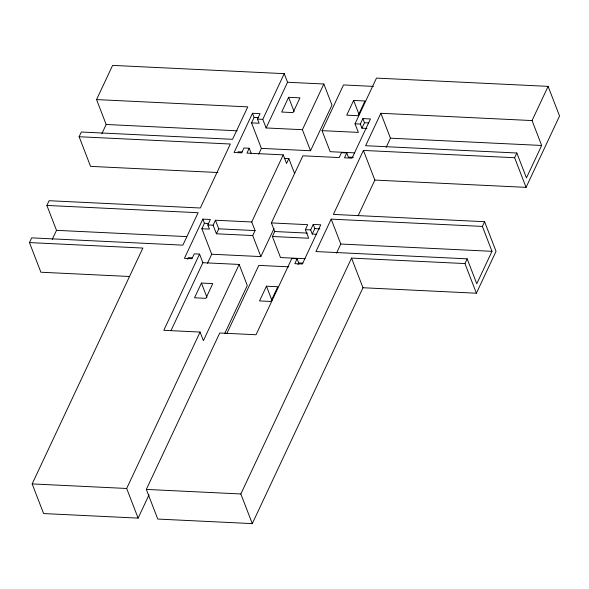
<?xml version="1.0" encoding="UTF-8"?>
<svg xmlns="http://www.w3.org/2000/svg" width="589" height="589" viewBox="0 0 589 589"><rect width="100%" height="100%" fill="white"/><g stroke="black" fill="none" stroke-linecap="round" stroke-linejoin="round"><path stroke-width="0.88" d="M129.609 276.499L40.891 272.228L29.45 242.58L31.666 237.868L182.877 245.149L198.103 212.717L46.884 205.436L49.101 200.716L200.312 207.998L230.343 144.018L79.125 136.736L81.341 132.017L232.552 139.306L247.778 106.874L96.559 99.585L112.609 65.386L284.237 73.654L287.557 82.254L266.11 127.953L302.4 129.698L310.521 150.747L261.376 148.376L251.54 122.887L254.102 117.432L252.497 113.279L260.058 113.648L257.503 119.096L259.101 123.248L251.54 122.887M52.2 239.48L56.492 230.336L46.884 205.436M101.875 133.637L106.167 124.485L96.559 99.585M149.032 494.848L138.113 518.114L43.601 513.564L32.167 483.915L142.862 248.05L29.45 242.58M202.822 219.13L204.427 223.275L201.865 228.731L209.426 229.099L207.829 224.946L210.383 219.491L202.822 219.13L184.423 258.343L191.985 258.704L194.267 253.837L199.561 254.095L202.874 262.694L170.994 330.62M252.497 113.279L234.098 152.492L241.659 152.86L243.942 147.994L249.235 148.251L251.341 153.722M187.545 259.248L188.303 257.629L192.507 257.827M199.561 254.095L163.786 330.311L200.083 332.056L203.396 340.656L239.163 264.439L202.874 262.694M252.725 235.548L216.435 233.796L213.115 225.197L215.449 220.234L251.739 221.979L255.059 230.579L252.725 235.548L260.846 256.59L211.701 254.227L201.865 228.731M249.235 148.251L246.946 153.111L283.243 154.863L286.556 163.455L288.838 158.596L284.303 158.375M266.11 127.953L262.79 119.353L284.237 73.654M216.435 233.796L218.769 228.827L215.449 220.234M207.438 263.305L211.701 254.227M258.667 154.156L261.376 148.376M201.438 283.051L194.517 297.798L205.863 298.343L212.776 283.596L201.438 283.051L206.96 297.364M288.61 97.303L281.689 112.05L293.035 112.595L299.948 97.855L288.61 97.303L294.132 111.615M138.113 518.114L126.672 488.472L200.083 332.056M251.739 221.979L283.243 154.863M302.4 129.698L323.847 83.999L287.557 82.254M362.979 287.741L476.391 293.212L464.949 263.563L351.537 258.1L362.979 287.741L252.283 523.614L157.771 519.064L146.33 489.415L219.741 333.006L256.031 334.751L291.798 258.542L297.092 258.792L298.689 262.944L297.931 264.564M305.08 258.726L280.504 257.54L272.383 236.491L274.717 231.521L271.396 222.929L302.901 155.805L339.19 157.558L341.473 152.691L346.766 152.949L348.364 157.094L353.407 157.337M224.674 333.676L247.292 285.488L239.163 264.439M260.846 256.59L274.054 228.458M310.521 150.747L331.968 105.048L323.847 83.999M226.942 333.315L258.821 265.389L288.765 266.832M354.755 152.875L330.179 151.697L322.058 130.648L343.505 84.949L373.448 86.392M266.456 286.188L259.543 300.927L270.881 301.472L277.802 286.733L266.456 286.188L271.985 300.5M353.636 100.439L346.715 115.179L358.053 115.724L364.974 100.984L353.636 100.439L359.157 114.752M272.383 236.491L308.673 238.243L305.36 229.644L307.694 224.674L271.396 222.929M322.058 130.648L358.355 132.392L355.034 123.8L376.481 78.101L548.109 86.369L559.55 116.011L526.065 187.361L374.847 180.079L363.413 150.431L514.624 157.719L526.065 187.361M297.092 258.792L294.809 263.658L302.371 264.019L320.769 224.807L313.208 224.446L310.653 229.901L312.251 234.047L316.455 234.253M346.766 152.949L344.484 157.808L352.045 158.176L370.444 118.963L362.883 118.595L360.328 124.051L361.926 128.203L366.969 128.446M312.251 234.047L314.813 228.598L313.208 224.446M361.926 128.203L364.488 122.748L362.883 118.595M482.384 226.412L331.173 219.13L315.947 251.562L467.165 258.843L476.773 283.751L491.992 251.319L482.384 226.412L484.6 221.7L333.381 214.411L363.413 150.431M532.058 120.568L380.847 113.279L365.622 145.711L516.84 153L526.448 177.9L541.666 145.468L532.058 120.568L548.109 86.369M336.488 253.182L340.781 244.03L331.173 219.13M386.163 147.331L390.455 138.187L380.847 113.279M358.083 215.81L374.847 180.079M252.283 523.614L240.842 493.972L351.537 258.1M464.949 263.563L467.165 258.843M514.624 157.719L516.84 153M476.391 293.212L496.041 251.341L484.6 221.7M254.102 117.432L258.299 117.631M364.488 122.748L368.692 122.954M257.503 119.096L262.79 119.353M355.034 123.8L360.328 124.051M106.167 124.485L237.22 130.802M390.455 138.187L541.666 145.468M237.978 151.778L242.182 151.984M217.952 172.518L90.566 166.378L79.125 136.736M204.427 223.275L208.624 223.481M314.813 228.598L319.856 228.841M207.829 224.946L213.115 225.197M305.36 229.644L310.653 229.901M218.769 228.827L255.059 230.579M274.717 231.521L307.377 233.097M56.492 230.336L186.632 236.601M340.781 244.03L491.992 251.319M298.689 262.944L302.893 263.143M32.167 483.915L126.672 488.472M146.33 489.415L240.842 493.972M288.838 158.596L294.691 173.748"/></g></svg>
